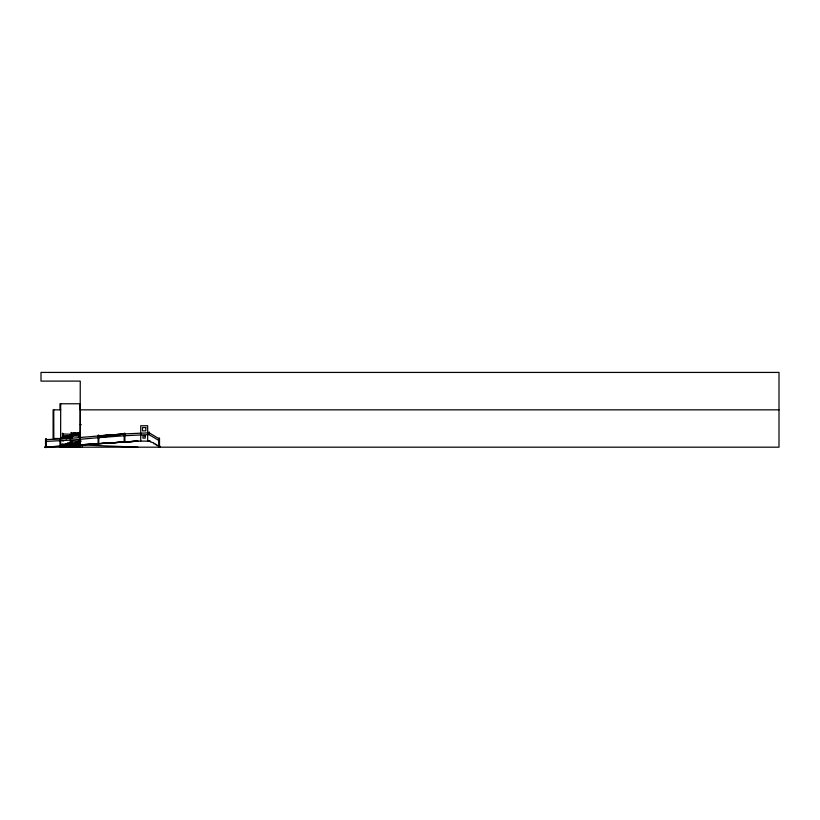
<?xml version="1.0" encoding="UTF-8"?>
<svg xmlns="http://www.w3.org/2000/svg" width="820" height="820" viewBox="0 0 820 820"><rect width="100%" height="100%" fill="white"/><g stroke="black" fill="none" stroke-linecap="round" stroke-linejoin="round"><path stroke-width="1.23" d="M80.247 442.072L80.309 403.768L59.962 403.768L59.962 409.846M149.096 434.569L124.425 435.748L124.517 433.923L149.178 432.806L149.035 434.631L159.234 440.719L159.224 438.874L149.158 432.775M62.791 433.985L63.314 434.026L62.771 437.49M80.309 403.768L80.247 409.846L779 409.846M62.012 444.132L61.92 447.177L61.561 446.08L64.349 446.305L64.349 445.434L80.247 443.999L61.49 445.895L62.012 447.177L62.012 444.132L70.52 444.132M98.41 436.004L98.472 437.767L98.441 435.861L124.589 433.964L98.379 437.675L70.366 440.176L70.397 438.351L98.379 435.963L124.425 433.985L98.379 437.675L124.599 435.727M61.192 438.587L67.722 435.738M69.905 434.795L73.175 433.37L73.175 435.194M62.863 438.587L74.845 433.37L80.155 432.417L80.155 434.241L74.845 435.194L66.133 438.925M62.34 438.116L66.738 436.209M70.038 434.795L73.329 433.37L78.566 433.37M66.635 437.993L72.078 435.656M66.738 437.993L72.232 435.656M80.247 443.999L66.963 445.188L66.963 444.573L66.963 445.434L64.349 445.434M98.513 435.871L124.558 433.934M80.155 441.098L80.155 447.177L80.247 381.105L41 381.105L41 372.423L779 372.423L779 447.177L44.762 447.177L137.986 441.098L150.572 441.15L150.572 441.99L153.699 442.831L153.699 443.702L155.267 443.702L155.267 444.573L156.825 444.573L156.825 445.434L160.125 446.305L160.125 447.177M44.762 447.177L137.986 441.15L80.155 444.87L137.986 447.177M100.522 443.538L137.647 441.119M60.69 409.846L53.105 409.846L53.105 438.495L60.69 438.495M80.247 424.688L81.282 424.688M148.758 432.14L149.424 432.14M70.971 432.529L71.637 432.529M73.082 432.765L73.759 432.765M74.753 432.765L75.43 432.765M62.197 433.329L62.863 433.329M124.845 433.319L124.179 433.319L124.168 442L124.845 442M75.214 434.292L79.304 434.415M70.992 435L72.088 434.959L72.088 433.175L71.565 433.267M62.176 435.02L62.853 435.02M71.032 436.178L71.699 436.178M62.771 435.676L79.304 436.066M62.176 436.752L62.853 436.752M71.596 437.47L72.109 437.429L71.627 438.649M70.12 437.716L70.786 437.716M60.905 437.972L61.695 437.972M62.699 437.972L63.376 437.972M62.176 438.495L62.761 438.495M148.758 440.822L149.424 440.822M70.95 443.528L70.95 441.098L81.282 441.098M70.971 441.211L71.637 441.211M71.535 441.97L69.792 441.97L69.792 442.831M80.155 441.97L75.645 441.97L75.645 442.831M72.303 442.831L67.537 442.831L67.537 443.702M80.155 442.831L72.867 442.831L72.867 443.702M75.43 443.097L74.753 442.831M80.155 443.702L65.805 443.702L65.805 444.573M63.888 444.573L69.915 444.573L69.915 443.702M64.349 446.305L60.506 446.305L60.506 447.177M70.12 446.398L70.786 446.398M62.012 446.869L80.247 446.869M63.314 434.026L72.837 434.241M70.95 441.098L71.032 444.491M147.672 441.15L147.672 425.734L140.722 425.734L140.722 441.15M124.865 433.319L124.865 442M82.297 446.305L82.297 447.177M78.792 434.323L78.792 436.148M78.566 441.098L78.566 441.97M78.566 446.305L78.566 447.177M78.074 441.098L78.074 441.97M74.845 433.37L74.845 435.194M72.396 441.098L72.396 441.97M72.139 438.649L72.109 435.686L71.627 436.824M63.314 433.985L63.294 437.49M63.294 440.965L62.771 440.965M62.443 446.305L62.443 447.177M60.69 403.768L60.618 447.177M59.962 439.581L59.962 447.177M53.761 409.846L53.823 438.495M45.961 439.592L45.899 441.416L70.448 440.145L70.448 438.413L45.951 439.633M145.806 427.538L142.506 427.538L142.506 430.838L145.806 430.838L145.806 427.538M98.8 435.246L98.133 435.246L98.123 443.928L98.8 443.928L98.82 435.246M145.212 435.881L142.957 435.881L142.957 438.136L145.212 438.136L145.212 435.881M159.5 438.239L158.824 438.239L158.813 446.931L159.5 446.931L159.51 438.239M46.207 438.895L45.541 438.895L45.53 447.577L46.207 447.577L46.227 438.895"/></g></svg>
